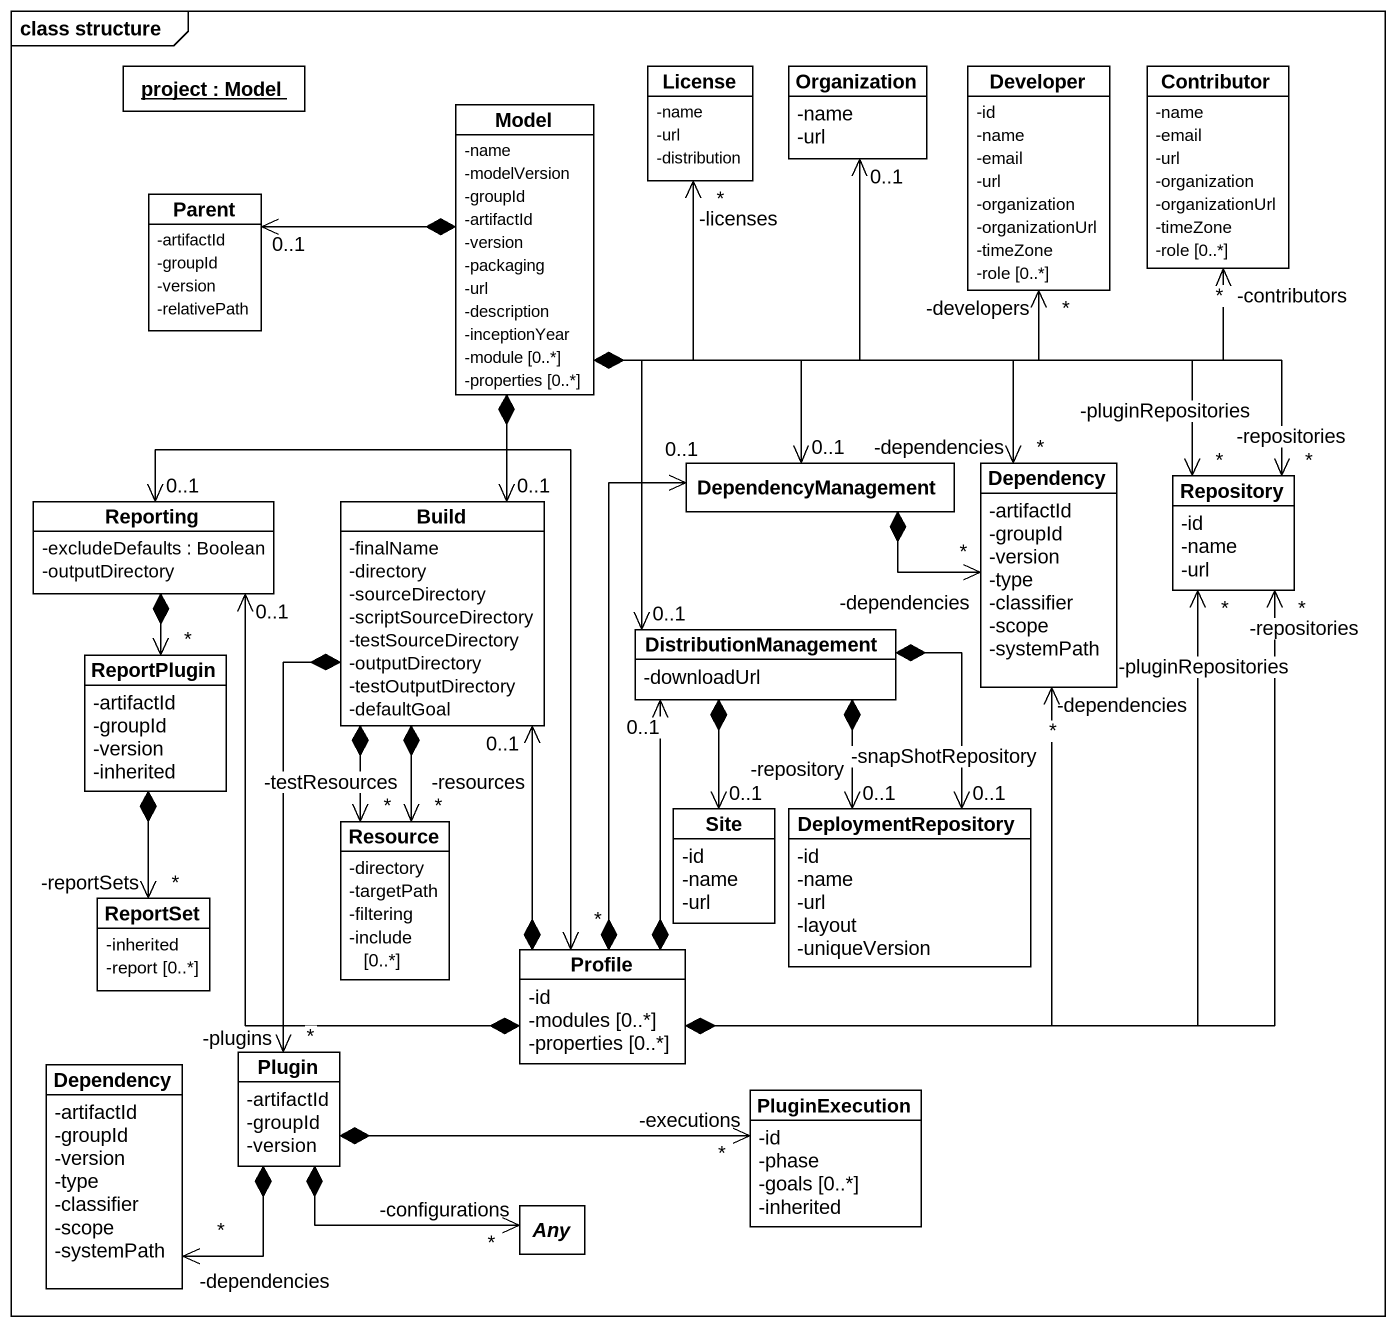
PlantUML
@startuml
mainframe class structure
hide circle
hide empty members
skinparam classAttributeIconSize 0
object "project : Model" as project
class Model {
  -name
  -modelVersion
  -groupId
  -artifactId
  -version
  -packaging
  -url
  -description
  -inceptionYear
  -module [0..*]
  -properties [0..*]
}
class License {
  -name
  -url
  -distribution
}
class Organization {
  -name
  -url
}
class Developer {
  -id
  -name
  -email
  -url
  -organization
  -organizationUrl
  -timeZone
  -role [0..*]
}
class Contributor {
  -name
  -email
  -url
  -organization
  -organizationUrl
  -timeZone
  -role [0..*]
}
class Parent {
  -artifactId
  -groupId
  -version
  -relativePath
}
class Reporting {
  -excludeDefaults : Boolean
  -outputDirectory
}
class Build {
  -finalName
  -directory
  -sourceDirectory
  -scriptSourceDirectory
  -testSourceDirectory
  -outputDirectory
  -testOutputDirectory
  -defaultGoal
}
class DependencyManagement
class Dependency {
  -artifactId
  -groupId
  -version
  -type
  -classifier
  -scope
  -systemPath
}
class Repository {
  -id
  -name
  -url
}
class ReportPlugin {
  -artifactId
  -groupId
  -version
  -inherited
}
class DistributionManagement {
  -downloadUrl
}
class Resource {
  -directory
  -targetPath
  -filtering
  -include [0..*]
}
class Site {
  -id
  -name
  -url
}
class DeploymentRepository {
  -id
  -name
  -url
  -layout
  -uniqueVersion
}
class ReportSet {
  -inherited
  -report [0..*]
}
class Profile {
  -id
  -modules [0..*]
  -properties [0..*]
}
class "Dependency" as Dependency_2 {
  -artifactId
  -groupId
  -version
  -type
  -classifier
  -scope
  -systemPath
}
class Plugin {
  -artifactId
  -groupId
  -version
}
class PluginExecution {
  -id
  -phase
  -goals [0..*]
  -inherited
}
abstract class Any
Model *-up-> "*\n-licenses" License
Model *-right-> "0..1" Organization
Model *-right-> "*\n-developers" Developer
Model *-right-> "*\n-contributors" Contributor
Model *-left-> "0..1" Parent
Model *--> "0..1" Reporting
Model *--> "0..1" Build
Model *--> "0..1" DependencyManagement
Model *--> "*\n-dependencies" Dependency
Model *-right-> "*\n-repositories" Repository
Model *-right-> "-pluginRepositories\n*" Repository
Model *--> "0..1" DistributionManagement
Model *--> "*" Profile
Reporting *--> "*" ReportPlugin
Build *--> "*\n-resources" Resource
Build *--> "*\n-testResources" Resource
Build *--> "*\n-plugins" Plugin
DependencyManagement *-right-> "*\n-dependencies" Dependency
ReportPlugin *--> "*\n-reportSets" ReportSet
DistributionManagement *--> "0..1" Site
DistributionManagement *--> "0..1\n-repository" DeploymentRepository
DistributionManagement *--> "0..1\n-snapShotRepository" DeploymentRepository
Profile *-up-> "0..1" Reporting
Profile *-up-> "0..1" Build
Profile *-up-> "0..1" DependencyManagement
Profile *-up-> "*\n-dependencies" Dependency
Profile *-up-> "*\n-repositories" Repository
Profile *-up-> "*\n-pluginRepositories" Repository
Profile *-up-> "0..1" DistributionManagement
Plugin *-left-> "*\n-dependencies" Dependency_2
Plugin *-right-> "*\n-executions" PluginExecution
Plugin *-right-> "*\n-configurations" Any
@enduml
